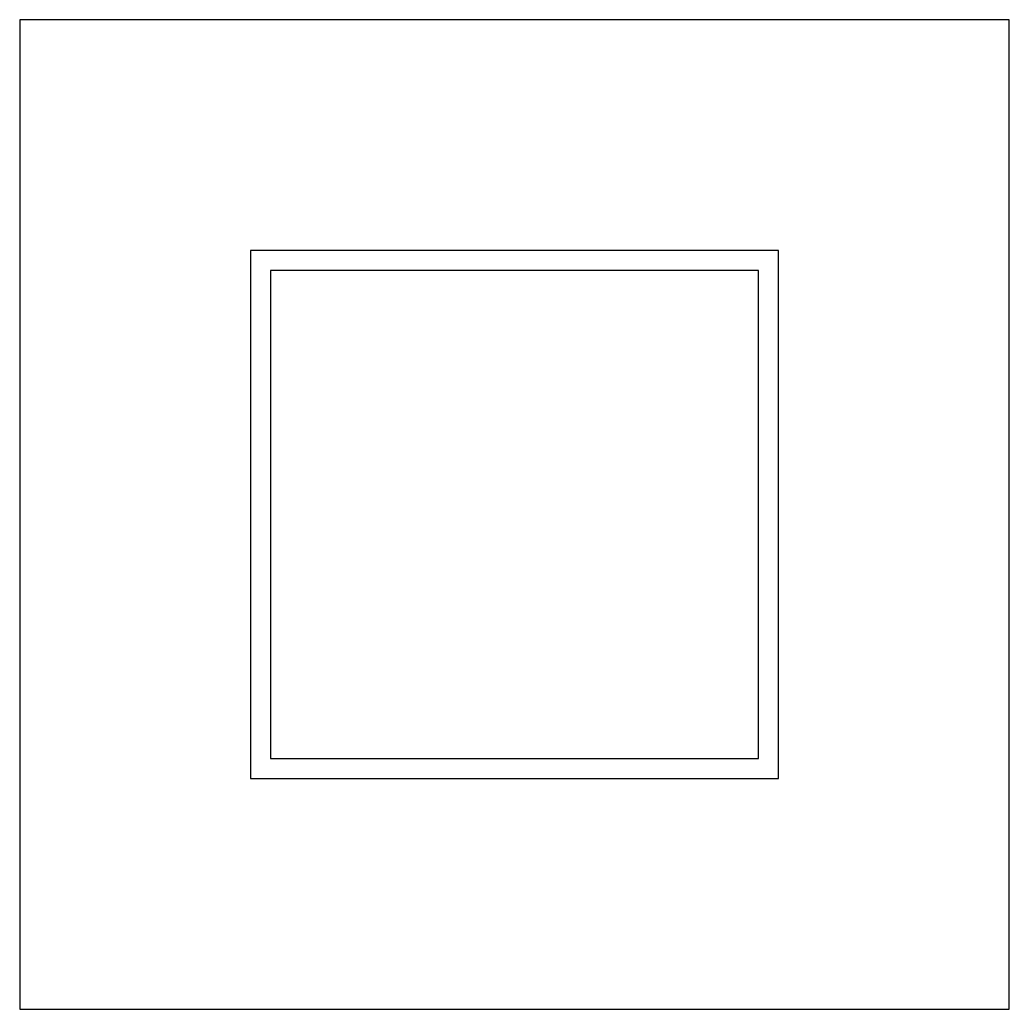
# Model space of a CAD drawing. Header units: millimetres. Extents: x -3.75 to 3.75, y -3.75 to 3.75.
import ezdxf

# ---------------------------------------------------------------- set-up
doc = ezdxf.new("R2010")
doc.units = ezdxf.units.MM
for name, color, linetype in [('M1', 1, 'Continuous'), ('M2', 30, 'Continuous'), ('M3', 5, 'Continuous'), ('M4', 3, 'Continuous'), ('OUTLINE', 7, 'Continuous')]:
    doc.layers.add(name, color=color, linetype=linetype)

msp = doc.modelspace()

# ---------------------------------------------------------------- linework, layer by layer
at = {"layer": 'M1'}
msp.add_lwpolyline([(2, -2), (2, 2), (-2, 2), (-2, -2)], close=True, dxfattribs=at)
at = {"layer": 'M2'}
msp.add_lwpolyline([(1.85, -1.85), (1.85, 1.85), (-1.85, 1.85), (-1.85, -1.85)], close=True, dxfattribs=at)
at = {"layer": 'M3'}
msp.add_lwpolyline([(2, -2), (2, 2), (-2, 2), (-2, -2)], close=True, dxfattribs=at)
at = {"layer": 'M4'}
msp.add_lwpolyline([(1.85, -1.85), (1.85, 1.85), (-1.85, 1.85), (-1.85, -1.85)], close=True, dxfattribs=at)
at = {"layer": 'OUTLINE'}
msp.add_lwpolyline([(3.75, -3.75), (3.75, 3.75), (-3.75, 3.75), (-3.75, -3.75)], close=True, dxfattribs=at)

doc.saveas('drawing.dxf')
